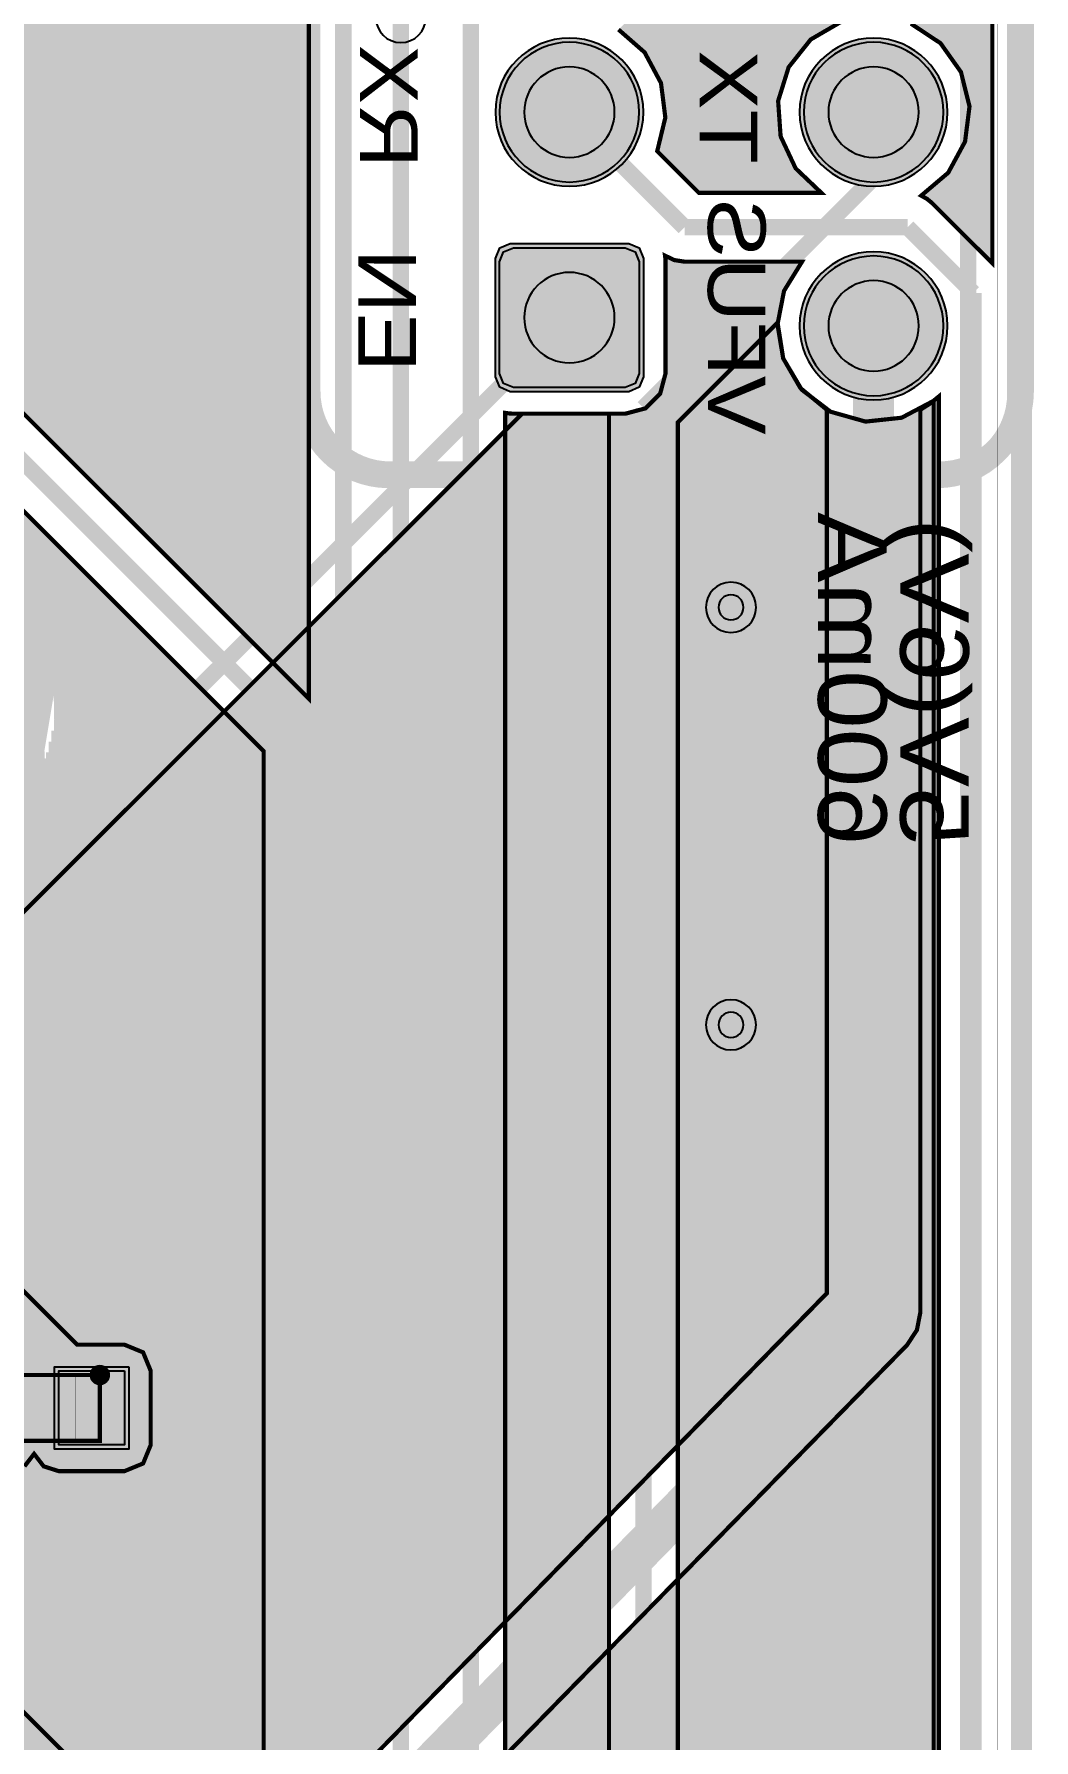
# Model space of a CAD drawing. Header units: millimetres. Extents: x -14.5 to 40, y -68.1 to 8.1.
# Drawn here: x 27.89 to 40.05, y -34.91 to -14.15 of the extents above; entities that cross this region are included whole.
import ezdxf
from ezdxf.enums import TextEntityAlignment as Align

# ---------------------------------------------------------------- set-up
doc = ezdxf.new("R2010")
doc.units = ezdxf.units.MM
doc.header["$MEASUREMENT"] = 0
for name, color, linetype, true_color in [('Board-Outline-Layer', 7, 'Continuous', 0xff00ff), ('Bottom-Layer', 7, 'Continuous', 0x0000ff), ('Bottom-Paste-Mask-Layer', 7, 'Continuous', 0x800000), ('Bottom-Silkscreen-Layer', 7, 'Continuous', 0x66cc33), ('Bottom-Solder-Mask-Layer', 7, 'Continuous', 0xaa00ff), ('Component-Marking-Layer', 7, 'Continuous', 0x66ffcc), ('Component-Shape-Layer', 7, 'Continuous', 0x00cccc), ('Hole-Layer', 7, 'Continuous', 0x222222), ('Multi-Layer', 7, 'Continuous', 0xc0c0c0), ('Pin-Soldering-Layer', 7, 'Continuous', 0xcc9999), ('Top-Layer', 7, 'Continuous', 0xff0000), ('Top-Paste-Mask-Layer', 7, 'Continuous', 0x808080), ('Top-Silkscreen-Layer', 7, 'Continuous', 0xffff00), ('Top-Solder-Mask-Layer', 7, 'Continuous', 0x800080)]:
    doc.layers.add(name, color=color, linetype=linetype, true_color=true_color)
doc.styles.get("Standard").update_dxf_attribs({"font": 'arial.ttf'})

msp = doc.modelspace()

# ---------------------------------------------------------------- hatches: boundary and pattern name
at = {"layer": 'Bottom-Layer'}
for points in [[(0.78, -0.455), (20.521, -0.455), (20.278, -0.675), (20.181, -0.987), (20.257, -1.305), (20.485, -1.541), (20.8, -1.627), (21.116, -1.541), (21.343, -1.305), (21.419, -0.987), (21.322, -0.675), (21.079, -0.455), (39.12, -0.455), (39.382, -0.618), (39.545, -0.88), (39.545, -6.251), (38.746, -5.453), (38.697, -5.411), (38.642, -5.377), (38.946, -5.087), (39.127, -4.709), (39.164, -4.291), (39.051, -3.887), (38.802, -3.55), (38.45, -3.321), (38.04, -3.232), (37.625, -3.293), (37.259, -3.496), (36.987, -3.816), (36.846, -4.211), (36.854, -4.631), (37.009, -5.02), (37.292, -5.33), (34.953, -5.33), (35.294, -5.053), (35.509, -4.669), (35.567, -4.233), (35.46, -3.807), (35.203, -3.45), (34.832, -3.214), (34.4, -3.131), (33.968, -3.214), (33.597, -3.45), (33.34, -3.807), (33.233, -4.233), (33.291, -4.669), (33.506, -5.053), (33.847, -5.33), (33.712, -5.33), (33.435, -5.153), (33.106, -5.142), (32.817, -5.3), (32.649, -5.583), (32.648, -5.912), (32.814, -6.196), (33.102, -6.355), (33.431, -6.347), (33.269, -6.704), (33.235, -7.095), (33.332, -7.475), (31.334, -9.474), (25.611, -9.474), (25.455, -9.173), (25.164, -8.998), (24.825, -9.001), (24.538, -9.181), (22.174, -9.181), (14.623, -1.631), (14.567, -1.339), (14.382, -1.106), (14.11, -0.986), (13.813, -1.005), (13.559, -1.159), (13.405, -1.413), (13.386, -1.71), (13.506, -1.982), (13.739, -2.167), (14.031, -2.223), (18.865, -7.057), (18.573, -7.11), (18.339, -7.292), (18.216, -7.563), (18.234, -7.859), (18.387, -8.113), (18.641, -8.266), (18.937, -8.284), (19.208, -8.161), (19.39, -7.927), (19.443, -7.635), (21.681, -9.874), (20.167, -9.874), (20.123, -9.831), (20.046, -9.497), (19.804, -9.255), (19.47, -9.177), (19.146, -9.286), (18.928, -9.551), (18.883, -9.89), (15.196, -6.204), (15.06, -6.113), (14.9, -6.081), (14.362, -6.081), (14.116, -5.915), (13.821, -5.881), (13.543, -5.988), (13.347, -6.211), (13.276, -6.5), (13.347, -6.789), (13.543, -7.012), (13.821, -7.119), (14.116, -7.085), (14.362, -6.919), (14.726, -6.919), (16.875, -9.067), (16.648, -9.308), (16.577, -9.631), (15.026, -11.181), (11.462, -11.181), (11.186, -11.004), (10.858, -10.992), (10.569, -11.149), (10.569, -7.156), (10.622, -6.853), (10.524, -6.561), (10.298, -6.352), (10, -6.276), (9.702, -6.352), (9.476, -6.561), (9.378, -6.853), (9.431, -7.156), (9.431, -15.4), (9.474, -15.618), (9.598, -15.802), (10.176, -16.381), (8.062, -16.381), (7.816, -16.215), (7.521, -16.181), (7.243, -16.288), (7.047, -16.511), (6.976, -16.8), (7.047, -17.089), (7.243, -17.312), (7.521, -17.419), (7.816, -17.386), (8.062, -17.219), (10.006, -17.219), (9.878, -17.546), (9.947, -17.889), (10.19, -18.142), (10.531, -18.223), (11.404, -19.096), (11.54, -19.187), (11.7, -19.219), (13.5, -19.219), (13.66, -19.187), (13.796, -19.096), (19.869, -13.023), (20.113, -12.987), (20.323, -12.859), (20.467, -12.66), (30.681, -22.874), (30.681, -39.916), (30.405, -40.12), (30.279, -40.439), (30.341, -40.776), (30.571, -41.03), (30.901, -41.124), (31.231, -41.029), (31.231, -57.088), (31.065, -57.334), (31.031, -57.629), (31.138, -57.907), (31.361, -58.103), (31.65, -58.174), (31.939, -58.103), (32.162, -57.907), (32.269, -57.629), (32.236, -57.334), (32.069, -57.088), (32.069, -54.661), (33.727, -56.319), (33.784, -56.611), (33.97, -56.844), (34.243, -56.964), (33.884, -57.323), (33.548, -57.226), (33.212, -57.326), (32.982, -57.591), (32.932, -57.937), (33.077, -58.257), (33.37, -58.448), (33.721, -58.45), (34.017, -58.264), (34.141, -58.223), (34.246, -58.146), (36.246, -56.146), (36.337, -56.01), (36.369, -55.85), (36.369, -54.05), (36.337, -53.89), (36.246, -53.754), (33.619, -51.126), (33.619, -18.759), (33.669, -18.766), (33.72, -18.769), (34.881, -18.769), (34.881, -49.038), (34.715, -49.284), (34.681, -49.579), (34.788, -49.857), (35.011, -50.053), (35.3, -50.124), (35.589, -50.053), (35.812, -49.857), (35.919, -49.579), (35.886, -49.284), (35.719, -49.038), (35.719, -18.874), (36.932, -17.661), (37.001, -18.097), (37.226, -18.477), (37.577, -18.745), (38.002, -18.865), (38.441, -18.818), (38.831, -18.612), (38.831, -44.956), (38.584, -44.809), (38.298, -44.79), (38.033, -44.902), (37.848, -45.121), (37.781, -45.4), (37.848, -45.679), (38.033, -45.899), (38.298, -46.011), (38.584, -45.991), (38.831, -45.845), (38.831, -49.576), (38.481, -49.926), (38.189, -49.983), (37.956, -50.168), (37.836, -50.44), (37.855, -50.736), (38.009, -50.991), (38.263, -51.145), (38.56, -51.164), (38.832, -51.043), (39.017, -50.81), (39.073, -50.519), (39.545, -50.047), (39.545, -59.32), (39.382, -59.582), (39.12, -59.745), (0.78, -59.745), (0.518, -59.582), (0.355, -59.32), (0.355, -0.88), (0.518, -0.618)], [(22.212, -13.219), (22.489, -13.147), (22.705, -12.958), (22.812, -12.692), (22.788, -12.407), (22.638, -12.162), (22.394, -12.012), (22.108, -11.988), (21.842, -12.095), (21.653, -12.311), (21.581, -12.588), (19.41, -10.418), (19.47, -10.423), (19.531, -10.423), (19.697, -10.589), (19.833, -10.68), (19.993, -10.712), (26.149, -10.712), (26.145, -10.99), (26.263, -11.242), (26.479, -11.416), (26.75, -11.479), (27.021, -11.416), (27.237, -11.242), (27.355, -10.99), (27.351, -10.712), (31.607, -10.712), (31.768, -10.68), (31.904, -10.589), (33.474, -9.019), (33.53, -9.019), (33.301, -9.401), (33.232, -9.841), (33.332, -10.275), (31.354, -12.254), (31.263, -12.39), (31.231, -12.55), (31.231, -22.238)], [(33.55, -15.1, 1), (35.25, -15.1, 1)], [(37.25, -15.1, 1), (38.95, -15.1, 1)], [(35.08, -18.45), (33.72, -18.45), (33.6, -18.4), (33.55, -18.28), (33.55, -16.92), (33.6, -16.8), (33.72, -16.75), (35.08, -16.75), (35.2, -16.8), (35.25, -16.92), (35.25, -18.28), (35.2, -18.4)], [(37.25, -17.7, 1), (38.95, -17.7, 1)]]:
    msp.add_hatch(color=256, dxfattribs=at).paths.add_polyline_path(points)
at = {"layer": 'Bottom-Paste-Mask-Layer'}
for points in [[(33.55, -15.1, 1), (35.25, -15.1, 1)], [(37.25, -15.1, 1), (38.95, -15.1, 1)], [(35.08, -18.45), (33.72, -18.45), (33.6, -18.4), (33.55, -18.28), (33.55, -16.92), (33.6, -16.8), (33.72, -16.75), (35.08, -16.75), (35.2, -16.8), (35.25, -16.92), (35.25, -18.28), (35.2, -18.4)], [(37.25, -17.7, 1), (38.95, -17.7, 1)]]:
    msp.add_hatch(color=256, dxfattribs=at).paths.add_polyline_path(points)
at = {"layer": 'Bottom-Silkscreen-Layer'}
for points in [[(28.6, -22.571), (28.6, -22.649), (28.59, -22.649), (28.58, -22.649), (28.58, -22.715), (28.58, -22.781), (28.564, -22.781), (28.548, -22.781), (28.546, -22.841), (28.544, -22.902), (28.53, -22.908), (28.515, -22.915), (28.515, -22.962), (28.515, -23.009), (28.499, -23.024), (28.482, -23.039), (28.482, -23.09), (28.482, -23.141), (28.466, -23.141), (28.45, -23.141), (28.448, -23.205), (28.446, -23.269), (28.432, -23.271), (28.417, -23.273), (28.415, -23.333), (28.413, -23.393), (28.399, -23.4), (28.384, -23.406), (28.384, -23.454), (28.384, -23.501), (28.367, -23.501), (28.351, -23.501), (28.351, -23.567), (28.351, -23.633), (28.335, -23.633), (28.319, -23.633), (28.317, -23.696), (28.315, -23.76), (28.3, -23.762), (28.285, -23.765), (28.285, -23.817), (28.285, -23.869), (28.269, -23.885), (28.253, -23.902), (28.253, -23.915), (28.253, -23.927), (28.043, -23.927), (27.833, -23.927), (27.833, -23.912), (27.833, -23.896), (27.818, -23.894), (27.804, -23.891), (27.802, -23.828), (27.8, -23.764), (27.784, -23.764), (27.768, -23.764), (27.768, -23.698), (27.768, -23.633), (27.751, -23.633), (27.735, -23.633), (27.735, -23.583), (27.735, -23.534), (27.729, -23.534), (27.723, -23.534), (27.712, -23.524), (27.702, -23.514), (27.702, -23.459), (27.702, -23.404), (27.687, -23.402), (27.673, -23.4), (27.671, -23.336), (27.669, -23.272), (27.653, -23.272), (27.637, -23.272), (27.637, -23.223), (27.637, -23.174), (27.62, -23.158), (27.604, -23.142), (27.604, -23.093), (27.604, -23.044), (27.589, -23.042), (27.574, -23.039), (27.572, -22.976), (27.571, -22.912), (27.554, -22.912), (27.538, -22.912), (27.538, -22.846), (27.538, -22.781), (27.522, -22.781), (27.505, -22.781), (27.505, -22.731), (27.505, -22.682), (27.499, -22.682), (27.493, -22.682), (27.483, -22.672), (27.473, -22.662), (27.473, -22.577), (27.473, -22.492), (27.617, -22.492), (27.761, -22.492), (27.761, -22.508), (27.761, -22.524), (27.776, -22.526), (27.791, -22.528), (27.792, -22.592), (27.794, -22.655), (27.809, -22.657), (27.823, -22.659), (27.825, -22.723), (27.827, -22.786), (27.842, -22.788), (27.856, -22.79), (27.858, -22.854), (27.86, -22.917), (27.874, -22.919), (27.889, -22.921), (27.891, -22.984), (27.893, -23.046), (27.907, -23.053), (27.922, -23.059), (27.924, -23.118), (27.925, -23.177), (27.94, -23.184), (27.954, -23.19), (27.956, -23.249), (27.958, -23.307), (27.974, -23.322), (27.99, -23.337), (27.99, -23.387), (27.99, -23.438), (28.007, -23.453), (28.023, -23.468), (28.024, -23.522), (28.025, -23.577), (28.028, -23.559), (28.031, -23.541), (28.047, -23.541), (28.063, -23.541), (28.063, -23.475), (28.063, -23.41), (28.079, -23.41), (28.095, -23.41), (28.095, -23.344), (28.095, -23.279), (28.112, -23.279), (28.128, -23.279), (28.128, -23.213), (28.128, -23.148), (28.145, -23.148), (28.161, -23.148), (28.161, -23.082), (28.161, -23.017), (28.177, -23.017), (28.194, -23.017), (28.194, -22.951), (28.194, -22.885), (28.21, -22.885), (28.226, -22.885), (28.226, -22.82), (28.226, -22.754), (28.243, -22.754), (28.259, -22.754), (28.259, -22.689), (28.259, -22.623), (28.276, -22.623), (28.292, -22.623), (28.292, -22.558), (28.292, -22.492), (28.446, -22.492), (28.6, -22.492)], [(28.548, -26.388), (28.548, -27.696), (28.436, -27.696), (28.325, -27.696), (28.325, -26.388), (28.325, -25.081), (28.436, -25.081), (28.548, -25.081)]]:
    msp.add_hatch(color=256, dxfattribs=at).paths.add_polyline_path(points)
at = {"layer": 'Bottom-Solder-Mask-Layer'}
for points in [[(33.499, -15.1, 1), (35.301, -15.1, 1)], [(37.199, -15.1, 1), (39.001, -15.1, 1)], [(35.121, -18.501), (33.679, -18.501), (33.552, -18.448), (33.499, -18.321), (33.499, -16.879), (33.552, -16.752), (33.679, -16.699), (35.121, -16.699), (35.248, -16.752), (35.301, -16.879), (35.301, -18.321), (35.248, -18.448)], [(37.199, -17.7, 1), (39.001, -17.7, 1)]]:
    msp.add_hatch(color=256, dxfattribs=at).paths.add_polyline_path(points)
at = {"layer": 'Component-Marking-Layer'}
msp.add_hatch(color=256, dxfattribs=at).paths.add_polyline_path([(28.628, -30.466, 1), (28.748, -30.466, 1)])
msp.add_hatch(color=256, dxfattribs=at).paths.add_polyline_path([(28.628, -30.466, 1), (28.748, -30.466, 1)])
at = {"layer": 'Hole-Layer'}
for points in [[(33.85, -15.1, 1), (34.95, -15.1, 1)], [(37.55, -15.1, 1), (38.65, -15.1, 1)], [(33.85, -17.6, 1), (34.95, -17.6, 1)], [(37.55, -17.7, 1), (38.65, -17.7, 1)]]:
    msp.add_hatch(color=256, dxfattribs=at).paths.add_polyline_path(points)
at = {"layer": 'Multi-Layer'}
for points in [[(33.55, -15.1, 1), (35.25, -15.1, 1)], [(33.55, -15.1, 1), (35.25, -15.1, 1)], [(33.55, -15.1, 1), (35.25, -15.1, 1)], [(37.25, -15.1, 1), (38.95, -15.1, 1)], [(37.25, -15.1, 1), (38.95, -15.1, 1)], [(37.25, -15.1, 1), (38.95, -15.1, 1)], [(35.08, -18.45), (33.72, -18.45), (33.6, -18.4), (33.55, -18.28), (33.55, -16.92), (33.6, -16.8), (33.72, -16.75), (35.08, -16.75), (35.2, -16.8), (35.25, -16.92), (35.25, -18.28), (35.2, -18.4)], [(35.08, -18.45), (33.72, -18.45), (33.6, -18.4), (33.55, -18.28), (33.55, -16.92), (33.6, -16.8), (33.72, -16.75), (35.08, -16.75), (35.2, -16.8), (35.25, -16.92), (35.25, -18.28), (35.2, -18.4)], [(35.08, -18.45), (33.72, -18.45), (33.6, -18.4), (33.55, -18.28), (33.55, -16.92), (33.6, -16.8), (33.72, -16.75), (35.08, -16.75), (35.2, -16.8), (35.25, -16.92), (35.25, -18.28), (35.2, -18.4)], [(37.25, -17.7, 1), (38.95, -17.7, 1)], [(37.25, -17.7, 1), (38.95, -17.7, 1)], [(37.25, -17.7, 1), (38.95, -17.7, 1)]]:
    msp.add_hatch(color=256, dxfattribs=at).paths.add_polyline_path(points)
at = {"layer": 'Pin-Soldering-Layer'}
msp.add_hatch(color=256, dxfattribs=at).paths.add_polyline_path([(28.688, -30.466), (28.688, -31.266), (28.388, -31.266), (28.388, -30.466)])
msp.add_hatch(color=256, dxfattribs=at).paths.add_polyline_path([(28.688, -30.466), (28.688, -31.266), (28.388, -31.266), (28.388, -30.466)])
at = {"layer": 'Top-Layer'}
for points in [[(27.419, -1.1), (27.419, -0.455), (39.12, -0.455), (39.382, -0.618), (39.545, -0.88), (39.545, -16.939), (38.809, -16.204), (38.748, -16.154), (38.679, -16.116), (39.008, -15.837), (39.213, -15.458), (39.267, -15.03), (39.163, -14.612), (38.914, -14.261), (38.554, -14.023), (38.133, -13.931), (37.708, -13.999), (37.335, -14.216), (37.067, -14.553), (36.939, -14.964), (36.969, -15.394), (37.152, -15.784), (37.464, -16.081), (35.974, -16.081), (35.468, -15.575), (35.567, -15.165), (35.514, -14.746), (35.315, -14.373), (34.997, -14.095), (36.446, -12.646), (36.537, -12.51), (36.569, -12.349), (36.569, -11.562), (37.032, -12.025), (36.931, -12.474), (37.012, -12.927), (37.261, -13.314), (37.641, -13.575), (38.091, -13.669), (38.543, -13.582), (38.927, -13.327), (39.182, -12.943), (39.269, -12.491), (39.175, -12.041), (38.914, -11.661), (38.527, -11.412), (38.074, -11.331), (37.625, -11.432), (37.119, -10.926), (37.119, -10.436), (37.412, -10.745), (37.797, -10.929), (38.222, -10.963), (38.63, -10.842), (38.969, -10.582), (39.191, -10.219), (39.269, -9.8), (39.191, -9.381), (38.969, -9.018), (38.63, -8.758), (38.222, -8.637), (37.797, -8.671), (37.412, -8.855), (37.119, -9.164), (37.119, -7.636), (37.412, -7.945), (37.797, -8.129), (38.222, -8.163), (38.63, -8.042), (38.969, -7.782), (39.191, -7.419), (39.269, -7), (39.191, -6.581), (38.969, -6.218), (38.63, -5.958), (38.222, -5.837), (37.797, -5.871), (37.412, -6.055), (37.119, -6.364), (37.119, -5.168), (37.488, -5.451), (37.937, -5.567), (38.397, -5.5), (38.794, -5.258), (39.065, -4.882), (39.169, -4.429), (39.088, -3.971), (38.835, -3.582), (38.451, -3.321), (37.995, -3.231), (37.54, -3.325), (37.158, -3.589), (36.909, -3.981), (36.832, -4.439), (35.196, -2.804), (35.152, -2.765), (35.104, -2.734), (35.417, -2.376), (35.563, -1.923), (35.515, -1.449), (35.283, -1.034), (34.904, -0.745), (34.442, -0.632), (33.973, -0.712), (33.574, -0.972), (33.313, -1.37), (33.232, -1.839), (33.344, -2.302), (33.632, -2.681), (28.9, -2.681), (28.74, -2.713), (28.604, -2.804), (27.731, -3.677), (27.553, -3.694), (27.387, -3.76), (27.369, -3.729), (27.349, -3.7), (27.401, -3.606), (27.419, -3.5), (27.419, -3.1), (27.401, -2.994), (27.349, -2.9), (27.401, -2.806), (27.419, -2.7), (27.419, -2.3), (27.401, -2.194), (27.349, -2.1), (27.401, -2.006), (27.419, -1.9), (27.419, -1.5), (27.401, -1.394), (27.349, -1.3), (27.401, -1.206)], [(20.619, -20.4), (20.587, -20.24), (20.496, -20.104), (20.273, -19.88), (20.901, -20.05), (21.553, -20.043), (22.177, -19.858), (22.728, -19.51), (23.164, -19.026), (23.45, -18.441), (23.567, -17.8), (23.505, -17.151), (23.268, -16.544), (22.875, -16.025), (22.356, -15.632), (21.749, -15.395), (21.1, -15.333), (20.459, -15.45), (19.874, -15.737), (19.39, -16.172), (19.042, -16.723), (18.857, -17.347), (18.85, -17.999), (19.02, -18.628), (18.619, -18.227), (18.619, -13.751), (19.357, -13.751), (19.582, -13.658), (19.676, -13.432), (19.676, -12.982), (19.921, -13.024), (20.162, -12.966), (20.362, -12.819), (20.8, -12.819), (20.96, -12.787), (21.096, -12.696), (22.474, -11.319), (22.6, -11.319), (22.706, -11.301), (22.8, -11.248), (22.894, -11.301), (23, -11.319), (23.4, -11.319), (23.506, -11.301), (23.6, -11.249), (23.625, -11.267), (23.652, -11.283), (23.369, -11.377), (23.162, -11.593), (23.081, -11.881), (23.145, -12.173), (23.338, -12.402), (23.615, -12.513), (23.912, -12.481), (24.16, -12.314), (24.301, -12.05), (24.301, -11.751), (24.161, -11.487), (23.914, -11.319), (24.2, -11.319), (24.295, -11.305), (24.381, -11.263), (24.381, -25.729), (24.413, -25.89), (24.504, -26.025), (25.642, -27.164), (25.642, -28.435), (25.735, -28.661), (25.961, -28.754), (26.157, -28.754), (26.157, -28.854), (26.189, -29.014), (26.28, -29.15), (27.226, -30.097), (26.788, -30.097), (26.562, -30.19), (26.469, -30.416), (26.469, -31.316), (26.562, -31.542), (26.788, -31.635), (27.588, -31.635), (27.771, -31.577), (27.888, -31.425), (28.005, -31.577), (28.188, -31.635), (28.988, -31.635), (29.214, -31.542), (29.307, -31.316), (29.307, -30.416), (29.214, -30.19), (28.988, -30.097), (28.412, -30.097), (27.069, -28.754), (27.191, -28.754), (27.417, -28.661), (27.51, -28.435), (27.51, -26.575), (27.417, -26.349), (27.191, -26.256), (26.569, -26.256), (26.613, -26.116), (26.623, -25.969), (33.824, -18.769), (35.08, -18.769), (35.325, -18.704), (35.504, -18.525), (35.569, -18.28), (35.569, -16.92), (35.568, -16.883), (35.563, -16.846), (35.676, -16.9), (35.8, -16.919), (37.23, -16.919), (37.011, -17.274), (36.931, -17.684), (37, -18.095), (37.209, -18.456), (37.531, -18.721), (37.531, -29.471), (29.124, -38.062), (29.076, -37.996), (29.019, -37.938), (29.019, -36), (28.987, -35.84), (28.896, -35.704), (21.947, -28.754), (22.821, -28.754), (23.047, -28.661), (23.14, -28.435), (23.14, -26.575), (23.047, -26.349), (22.821, -26.256), (21.591, -26.256), (21.366, -26.349), (21.272, -26.575), (21.272, -28.08), (20.619, -27.427)], [(33.55, -15.1, 1), (35.25, -15.1, 1)], [(37.25, -15.1, 1), (38.95, -15.1, 1)], [(35.08, -18.45), (33.72, -18.45), (33.6, -18.4), (33.55, -18.28), (33.55, -16.92), (33.6, -16.8), (33.72, -16.75), (35.08, -16.75), (35.2, -16.8), (35.25, -16.92), (35.25, -18.28), (35.2, -18.4)], [(37.25, -17.7, 1), (38.95, -17.7, 1)], [(38.669, -18.721), (38.786, -18.647), (38.894, -18.559), (38.894, -45.026), (38.709, -44.864), (38.476, -44.786), (38.23, -44.805), (38.012, -44.918), (38.017, -44.884), (38.019, -44.85), (38.019, -43.95), (37.926, -43.725), (37.7, -43.631), (36.9, -43.631), (36.717, -43.689), (36.6, -43.842), (36.483, -43.689), (36.3, -43.631), (35.513, -43.631), (35.473, -43.508), (35.396, -43.404), (32.196, -40.204), (32.06, -40.113), (31.9, -40.081), (31.362, -40.081), (31.126, -39.918), (30.841, -39.879), (30.569, -39.971), (30.367, -40.175), (30.238, -40.045), (30.391, -39.801), (30.418, -39.514), (30.314, -39.245), (30.099, -39.053), (29.821, -38.976), (38.507, -30.101), (38.627, -29.918), (38.669, -29.703)], [(28.988, -30.416), (28.988, -31.316), (28.188, -31.316), (28.188, -30.416)]]:
    msp.add_hatch(color=256, dxfattribs=at).paths.add_polyline_path(points)
at = {"layer": 'Top-Paste-Mask-Layer'}
for points in [[(33.55, -15.1, 1), (35.25, -15.1, 1)], [(37.25, -15.1, 1), (38.95, -15.1, 1)], [(35.08, -18.45), (33.72, -18.45), (33.6, -18.4), (33.55, -18.28), (33.55, -16.92), (33.6, -16.8), (33.72, -16.75), (35.08, -16.75), (35.2, -16.8), (35.25, -16.92), (35.25, -18.28), (35.2, -18.4)], [(37.25, -17.7, 1), (38.95, -17.7, 1)], [(28.988, -30.416), (28.988, -31.316), (28.188, -31.316), (28.188, -30.416)]]:
    msp.add_hatch(color=256, dxfattribs=at).paths.add_polyline_path(points)
at = {"layer": 'Top-Solder-Mask-Layer'}
for points in [[(33.499, -15.1, 1), (35.301, -15.1, 1)], [(37.199, -15.1, 1), (39.001, -15.1, 1)], [(35.121, -18.501), (33.679, -18.501), (33.552, -18.448), (33.499, -18.321), (33.499, -16.879), (33.552, -16.752), (33.679, -16.699), (35.121, -16.699), (35.248, -16.752), (35.301, -16.879), (35.301, -18.321), (35.248, -18.448)], [(37.199, -17.7, 1), (39.001, -17.7, 1)], [(29.039, -30.365), (29.039, -31.367), (28.137, -31.367), (28.137, -30.365)]]:
    msp.add_hatch(color=256, dxfattribs=at).paths.add_polyline_path(points)

# ---------------------------------------------------------------- linework, layer by layer
at = {"layer": 'Board-Outline-Layer', "const_width": 0.254}
msp.add_lwpolyline([(0, -59.1), (0, -1.1, -0.414), (1, -0.1), (38.9, -0.1, -0.414), (39.9, -1.1), (39.9, -59.1, -0.414), (38.9, -60.1), (1, -60.1, -0.414)], format="xyb", close=True, dxfattribs=at)
at = {"layer": 'Bottom-Layer', "const_width": 0.00508}
msp.add_lwpolyline([(0.293, -59.807), (0.293, -0.393), (39.607, -0.393), (39.607, -59.807)], close=True, dxfattribs=at)
at = {"layer": 'Bottom-Layer'}
for points, const_width in [([(14.9, -6.5), (31.1, -22.7)], 0.2), ([(39.25, -49.749), (39.25, -6.549)], 0.2), ([(31.65, -12.55), (31.65, -57.55)], 0.2), ([(20.467, -12.66), (30.681, -22.874), (30.681, -39.916)], 0.0508), ([(31.231, -12.55), (31.231, -22.238), (22.212, -13.219)], 0.0508), ([(33.2, -13.7), (33.2, -51.3)], 0.2), ([(32.35, -54.349), (32.35, -13.949)], 0.2), ([(38.1, -15.1), (38.1, -15.9)], 0.2), ([(38.1, -15.9), (35.3, -18.7)], 0.2), ([(35.719, -49.038), (35.719, -18.874), (36.932, -17.661), (37.001, -18.097), (37.226, -18.477), (37.577, -18.745), (38.002, -18.865), (38.441, -18.818), (38.831, -18.612), (38.831, -44.956)], 0.0508), ([(35.3, -18.7), (35.3, -49.5)], 0.2), ([(33.619, -51.126), (33.619, -18.759), (33.669, -18.766), (33.72, -18.769), (34.881, -18.769), (34.881, -49.038)], 0.0508), ([(31.1, -22.7), (31.1, -40.3)], 0.2)]:
    msp.add_lwpolyline(points, dxfattribs=dict(at, const_width=const_width))
for points in [[(33.55, -15.1, 1), (35.25, -15.1), (35.25, -15.1, 1), (33.55, -15.1)], [(37.25, -15.1, 1), (38.95, -15.1), (38.95, -15.1, 1), (37.25, -15.1)], [(37.25, -17.7, 1), (38.95, -17.7), (38.95, -17.7, 1), (37.25, -17.7)]]:
    msp.add_lwpolyline(points, format="xyb", dxfattribs=at)
msp.add_lwpolyline([(35.08, -18.45), (33.72, -18.45), (33.6, -18.4), (33.55, -18.28), (33.55, -16.92), (33.6, -16.8), (33.72, -16.75), (35.08, -16.75), (35.2, -16.8), (35.25, -16.92), (35.25, -18.28), (35.2, -18.4)], close=True, dxfattribs=at)
at = {"layer": 'Bottom-Paste-Mask-Layer'}
for points in [[(33.55, -15.1, 1), (35.25, -15.1), (35.25, -15.1, 1), (33.55, -15.1)], [(37.25, -15.1, 1), (38.95, -15.1), (38.95, -15.1, 1), (37.25, -15.1)], [(37.25, -17.7, 1), (38.95, -17.7), (38.95, -17.7, 1), (37.25, -17.7)]]:
    msp.add_lwpolyline(points, format="xyb", dxfattribs=at)
msp.add_lwpolyline([(35.08, -18.45), (33.72, -18.45), (33.6, -18.4), (33.55, -18.28), (33.55, -16.92), (33.6, -16.8), (33.72, -16.75), (35.08, -16.75), (35.2, -16.8), (35.25, -16.92), (35.25, -18.28), (35.2, -18.4)], close=True, dxfattribs=at)
at = {"layer": 'Bottom-Silkscreen-Layer', "const_width": 0.3}
msp.add_lwpolyline([(31.197, -18.525), (31.197, -1.125, -0.414), (32.197, -0.125), (38.875, -0.125, -0.414), (39.875, -1.125), (39.875, -18.525, -0.414), (38.875, -19.525), (32.197, -19.525, -0.414)], format="xyb", close=True, dxfattribs=at)
at = {"layer": 'Bottom-Silkscreen-Layer', "const_width": 0.254}
msp.add_lwpolyline([(27.761, -22.524), (27.776, -22.526), (27.791, -22.528), (27.792, -22.592), (27.794, -22.655), (27.809, -22.657), (27.823, -22.659), (27.825, -22.723), (27.827, -22.786), (27.842, -22.788), (27.856, -22.79), (27.858, -22.854), (27.86, -22.917), (27.874, -22.919), (27.889, -22.921), (27.891, -22.984), (27.893, -23.046), (27.907, -23.053), (27.922, -23.059), (27.924, -23.118), (27.925, -23.177), (27.94, -23.184), (27.954, -23.19), (27.956, -23.249), (27.958, -23.307), (27.974, -23.322), (27.99, -23.337), (27.99, -23.387), (27.99, -23.438), (28.007, -23.453), (28.023, -23.468), (28.024, -23.522), (28.025, -23.577), (28.028, -23.559), (28.031, -23.541), (28.047, -23.541), (28.063, -23.541), (28.063, -23.475), (28.063, -23.41), (28.079, -23.41), (28.095, -23.41), (28.095, -23.344), (28.095, -23.279), (28.112, -23.279), (28.128, -23.279), (28.128, -23.213), (28.128, -23.148), (28.145, -23.148), (28.161, -23.148), (28.161, -23.082), (28.161, -23.017), (28.177, -23.017), (28.194, -23.017), (28.194, -22.951), (28.194, -22.885), (28.21, -22.885), (28.226, -22.885), (28.226, -22.82), (28.226, -22.754), (28.243, -22.754), (28.259, -22.754), (28.259, -22.689), (28.259, -22.623), (28.276, -22.623), (28.292, -22.623), (28.292, -22.558), (28.292, -22.492), (28.446, -22.492), (28.6, -22.492), (28.6, -22.571), (28.6, -22.649), (28.59, -22.649), (28.58, -22.649), (28.58, -22.715), (28.58, -22.781), (28.564, -22.781), (28.548, -22.781), (28.546, -22.841), (28.544, -22.902), (28.53, -22.908), (28.515, -22.915), (28.515, -22.962), (28.515, -23.009), (28.499, -23.024), (28.482, -23.039), (28.482, -23.09), (28.482, -23.141), (28.466, -23.141), (28.45, -23.141), (28.448, -23.205), (28.446, -23.269), (28.432, -23.271), (28.417, -23.273), (28.415, -23.333), (28.413, -23.393), (28.399, -23.4), (28.384, -23.406), (28.384, -23.454), (28.384, -23.501), (28.367, -23.501), (28.351, -23.501), (28.351, -23.567), (28.351, -23.633), (28.335, -23.633), (28.319, -23.633), (28.317, -23.696), (28.315, -23.76), (28.3, -23.762), (28.285, -23.765), (28.285, -23.817), (28.285, -23.869), (28.269, -23.885), (28.253, -23.902), (28.253, -23.915), (28.253, -23.927), (28.043, -23.927), (27.833, -23.927), (27.833, -23.912), (27.833, -23.896), (27.818, -23.894), (27.804, -23.891), (27.802, -23.828), (27.8, -23.764), (27.784, -23.764), (27.768, -23.764), (27.768, -23.698), (27.768, -23.633), (27.751, -23.633)], dxfattribs=at)
msp.add_lwpolyline([(28.548, -26.388), (28.548, -27.696), (28.436, -27.696), (28.325, -27.696), (28.325, -26.388), (28.325, -25.081), (28.436, -25.081), (28.548, -25.081)], close=True, dxfattribs=at)
at = {"layer": 'Bottom-Solder-Mask-Layer'}
for points in [[(33.499, -15.1, 1), (35.301, -15.1, 1)], [(37.199, -15.1, 1), (39.001, -15.1, 1)], [(37.199, -17.7, 1), (39.001, -17.7, 1)]]:
    msp.add_lwpolyline(points, format="xyb", close=True, dxfattribs=at)
msp.add_lwpolyline([(35.121, -18.501), (33.679, -18.501), (33.552, -18.448), (33.499, -18.321), (33.499, -16.879), (33.552, -16.752), (33.679, -16.699), (35.121, -16.699), (35.248, -16.752), (35.301, -16.879), (35.301, -18.321), (35.248, -18.448)], close=True, dxfattribs=at)
at = {"layer": 'Component-Marking-Layer', "const_width": 0.129}
msp.add_lwpolyline([(28.628, -30.466, 1), (28.748, -30.466), (28.748, -30.466, 1), (28.628, -30.466)], format="xyb", dxfattribs=at)
msp.add_lwpolyline([(28.628, -30.466, 1), (28.748, -30.466), (28.748, -30.466, 1), (28.628, -30.466)], format="xyb", dxfattribs=at)
at = {"layer": 'Component-Shape-Layer', "const_width": 0.0508}
msp.add_lwpolyline([(28.688, -30.466), (28.688, -31.266), (27.088, -31.266), (27.088, -30.466)], close=True, dxfattribs=at)
msp.add_lwpolyline([(28.688, -30.466), (28.688, -31.266), (27.088, -31.266), (27.088, -30.466)], close=True, dxfattribs=at)
at = {"layer": 'Hole-Layer'}
for points in [[(33.85, -15.1, 1), (34.95, -15.1, 1)], [(37.55, -15.1, 1), (38.65, -15.1, 1)], [(33.85, -17.6, 1), (34.95, -17.6, 1)], [(37.55, -17.7, 1), (38.65, -17.7, 1)], [(36.213, -21.125, 1), (36.518, -21.125, 1)], [(36.213, -26.205, 1), (36.518, -26.205, 1)]]:
    msp.add_lwpolyline(points, format="xyb", close=True, dxfattribs=at)
at = {"layer": 'Multi-Layer'}
for points in [[(32.045, -13.949, 1), (32.655, -13.949, 1)], [(36.06, -21.125, 1), (36.67, -21.125, 1)], [(36.06, -26.205, 1), (36.67, -26.205, 1)]]:
    msp.add_lwpolyline(points, format="xyb", close=True, dxfattribs=at)
for points in [[(33.55, -15.1, 1), (35.25, -15.1), (35.25, -15.1, 1), (33.55, -15.1)], [(33.55, -15.1, 1), (35.25, -15.1), (35.25, -15.1, 1), (33.55, -15.1)], [(33.55, -15.1, 1), (35.25, -15.1), (35.25, -15.1, 1), (33.55, -15.1)], [(37.25, -15.1, 1), (38.95, -15.1), (38.95, -15.1, 1), (37.25, -15.1)], [(37.25, -15.1, 1), (38.95, -15.1), (38.95, -15.1, 1), (37.25, -15.1)], [(37.25, -15.1, 1), (38.95, -15.1), (38.95, -15.1, 1), (37.25, -15.1)], [(37.25, -17.7, 1), (38.95, -17.7), (38.95, -17.7, 1), (37.25, -17.7)], [(37.25, -17.7, 1), (38.95, -17.7), (38.95, -17.7, 1), (37.25, -17.7)], [(37.25, -17.7, 1), (38.95, -17.7), (38.95, -17.7, 1), (37.25, -17.7)]]:
    msp.add_lwpolyline(points, format="xyb", dxfattribs=at)
msp.add_lwpolyline([(35.08, -18.45), (33.72, -18.45), (33.6, -18.4), (33.55, -18.28), (33.55, -16.92), (33.6, -16.8), (33.72, -16.75), (35.08, -16.75), (35.2, -16.8), (35.25, -16.92), (35.25, -18.28), (35.2, -18.4)], close=True, dxfattribs=at)
msp.add_lwpolyline([(35.08, -18.45), (33.72, -18.45), (33.6, -18.4), (33.55, -18.28), (33.55, -16.92), (33.6, -16.8), (33.72, -16.75), (35.08, -16.75), (35.2, -16.8), (35.25, -16.92), (35.25, -18.28), (35.2, -18.4)], close=True, dxfattribs=at)
msp.add_lwpolyline([(35.08, -18.45), (33.72, -18.45), (33.6, -18.4), (33.55, -18.28), (33.55, -16.92), (33.6, -16.8), (33.72, -16.75), (35.08, -16.75), (35.2, -16.8), (35.25, -16.92), (35.25, -18.28), (35.2, -18.4)], close=True, dxfattribs=at)
at = {"layer": 'Pin-Soldering-Layer', "const_width": 0.00508}
msp.add_lwpolyline([(28.688, -30.466), (28.688, -31.266), (28.388, -31.266), (28.388, -30.466)], close=True, dxfattribs=at)
msp.add_lwpolyline([(28.688, -30.466), (28.688, -31.266), (28.388, -31.266), (28.388, -30.466)], close=True, dxfattribs=at)
at = {"layer": 'Top-Layer', "const_width": 0.00508}
msp.add_lwpolyline([(0.293, -59.807), (0.293, -0.393), (39.607, -0.393), (39.607, -59.807)], close=True, dxfattribs=at)
at = {"layer": 'Top-Layer'}
for points, const_width in [([(39.545, -0.88), (39.545, -16.939), (38.809, -16.204), (38.748, -16.154), (38.679, -16.116), (39.008, -15.837), (39.213, -15.458), (39.267, -15.03), (39.163, -14.612), (38.914, -14.261), (38.554, -14.023)], 0.0508), ([(37.708, -13.999), (37.335, -14.216), (37.067, -14.553), (36.939, -14.964), (36.969, -15.394), (37.152, -15.784), (37.464, -16.081), (35.974, -16.081), (35.468, -15.575), (35.567, -15.165), (35.514, -14.746), (35.315, -14.373), (34.997, -14.095)], 0.0508), ([(34.4, -15.1), (35.8, -16.5)], 0.2), ([(35.8, -16.5), (38.513, -16.5)], 0.2), ([(38.513, -16.5), (39.313, -17.3)], 0.2), ([(26.623, -25.969), (33.824, -18.769), (35.08, -18.769), (35.325, -18.704), (35.504, -18.525), (35.569, -18.28), (35.569, -16.92), (35.568, -16.883), (35.563, -16.846), (35.676, -16.9), (35.8, -16.919), (37.23, -16.919), (37.011, -17.274), (36.931, -17.684), (37, -18.095), (37.209, -18.456), (37.531, -18.721), (37.531, -29.471), (29.124, -38.062)], 0.0508), ([(39.313, -17.3), (39.313, -48.7)], 0.2), ([(34.4, -17.6), (26, -26)], 0.2), ([(38.1, -17.7), (38.1, -29.703)], 0.5), ([(29.821, -38.976), (38.507, -30.101), (38.627, -29.918), (38.669, -29.703), (38.669, -18.721), (38.786, -18.647), (38.894, -18.559), (38.894, -45.026)], 0.0508), ([(28.896, -35.704), (21.947, -28.754)], 0.0508), ([(26.576, -28.854), (28.588, -30.866)], 0.2), ([(27.771, -31.577), (27.888, -31.425), (28.005, -31.577), (28.188, -31.635), (28.988, -31.635), (29.214, -31.542), (29.307, -31.316), (29.307, -30.416), (29.214, -30.19), (28.988, -30.097), (28.412, -30.097), (27.069, -28.754)], 0.0508), ([(38.1, -29.703), (25.098, -42.99)], 0.5)]:
    msp.add_lwpolyline(points, dxfattribs=dict(at, const_width=const_width))
for points in [[(33.55, -15.1, 1), (35.25, -15.1), (35.25, -15.1, 1), (33.55, -15.1)], [(37.25, -15.1, 1), (38.95, -15.1), (38.95, -15.1, 1), (37.25, -15.1)], [(37.25, -17.7, 1), (38.95, -17.7), (38.95, -17.7, 1), (37.25, -17.7)]]:
    msp.add_lwpolyline(points, format="xyb", dxfattribs=at)
for points in [[(35.08, -18.45), (33.72, -18.45), (33.6, -18.4), (33.55, -18.28), (33.55, -16.92), (33.6, -16.8), (33.72, -16.75), (35.08, -16.75), (35.2, -16.8), (35.25, -16.92), (35.25, -18.28), (35.2, -18.4)], [(28.988, -30.416), (28.988, -31.316), (28.188, -31.316), (28.188, -30.416)]]:
    msp.add_lwpolyline(points, close=True, dxfattribs=at)
at = {"layer": 'Top-Paste-Mask-Layer'}
for points in [[(33.55, -15.1, 1), (35.25, -15.1), (35.25, -15.1, 1), (33.55, -15.1)], [(37.25, -15.1, 1), (38.95, -15.1), (38.95, -15.1, 1), (37.25, -15.1)], [(37.25, -17.7, 1), (38.95, -17.7), (38.95, -17.7, 1), (37.25, -17.7)]]:
    msp.add_lwpolyline(points, format="xyb", dxfattribs=at)
for points in [[(35.08, -18.45), (33.72, -18.45), (33.6, -18.4), (33.55, -18.28), (33.55, -16.92), (33.6, -16.8), (33.72, -16.75), (35.08, -16.75), (35.2, -16.8), (35.25, -16.92), (35.25, -18.28), (35.2, -18.4)], [(28.988, -30.416), (28.988, -31.316), (28.188, -31.316), (28.188, -30.416)]]:
    msp.add_lwpolyline(points, close=True, dxfattribs=at)
at = {"layer": 'Top-Silkscreen-Layer', "const_width": 0.3}
msp.add_lwpolyline([(31.222, -18.5), (31.222, -1.1, -0.414), (32.222, -0.1), (38.9, -0.1, -0.414), (39.9, -1.1), (39.9, -18.5, -0.414), (38.9, -19.5), (32.222, -19.5, -0.414)], format="xyb", close=True, dxfattribs=at)
at = {"layer": 'Top-Silkscreen-Layer', "const_width": 0.254}
for points in [[(28.168, -30.157), (28.968, -30.157)], [(28.168, -30.157), (28.968, -30.157)], [(29.278, -30.466), (29.278, -31.266)], [(29.278, -30.466), (29.278, -31.266)], [(28.168, -31.576), (28.968, -31.576)], [(28.168, -31.576), (28.968, -31.576)]]:
    msp.add_lwpolyline(points, dxfattribs=at)
for points in [[(28.968, -30.157, -0.414), (29.278, -30.466)], [(28.968, -30.157, -0.414), (29.278, -30.466)], [(29.278, -31.266, -0.414), (28.968, -31.576)], [(29.278, -31.266, -0.414), (28.968, -31.576)]]:
    msp.add_lwpolyline(points, format="xyb", dxfattribs=at)
at = {"layer": 'Top-Solder-Mask-Layer'}
for points in [[(33.499, -15.1, 1), (35.301, -15.1, 1)], [(37.199, -15.1, 1), (39.001, -15.1, 1)], [(37.199, -17.7, 1), (39.001, -17.7, 1)]]:
    msp.add_lwpolyline(points, format="xyb", close=True, dxfattribs=at)
for points in [[(35.121, -18.501), (33.679, -18.501), (33.552, -18.448), (33.499, -18.321), (33.499, -16.879), (33.552, -16.752), (33.679, -16.699), (35.121, -16.699), (35.248, -16.752), (35.301, -16.879), (35.301, -18.321), (35.248, -18.448)], [(29.039, -30.365), (29.039, -31.367), (28.137, -31.367), (28.137, -30.365)]]:
    msp.add_lwpolyline(points, close=True, dxfattribs=at)

# ---------------------------------------------------------------- texts
at = {"layer": 'Bottom-Silkscreen-Layer', "text_generation_flag": 2, "width": 1.1}
for s, height, p in [('RX', 0.7, (31.644, -15.778)), ('TX', 0.7, (35.775, -15.725)), ('VFUS', 0.7, (35.875, -19.025)), ('EN', 0.7, (31.624, -18.259)), ('600mA', 0.8333, (37.175, -24.025)), ('5V(6V)', 0.8333, (38.175, -24.025))]:
    msp.add_text(s, height=height, rotation=-90, dxfattribs=at).set_placement(p, align=Align.BOTTOM_LEFT)

doc.saveas('drawing.dxf')
